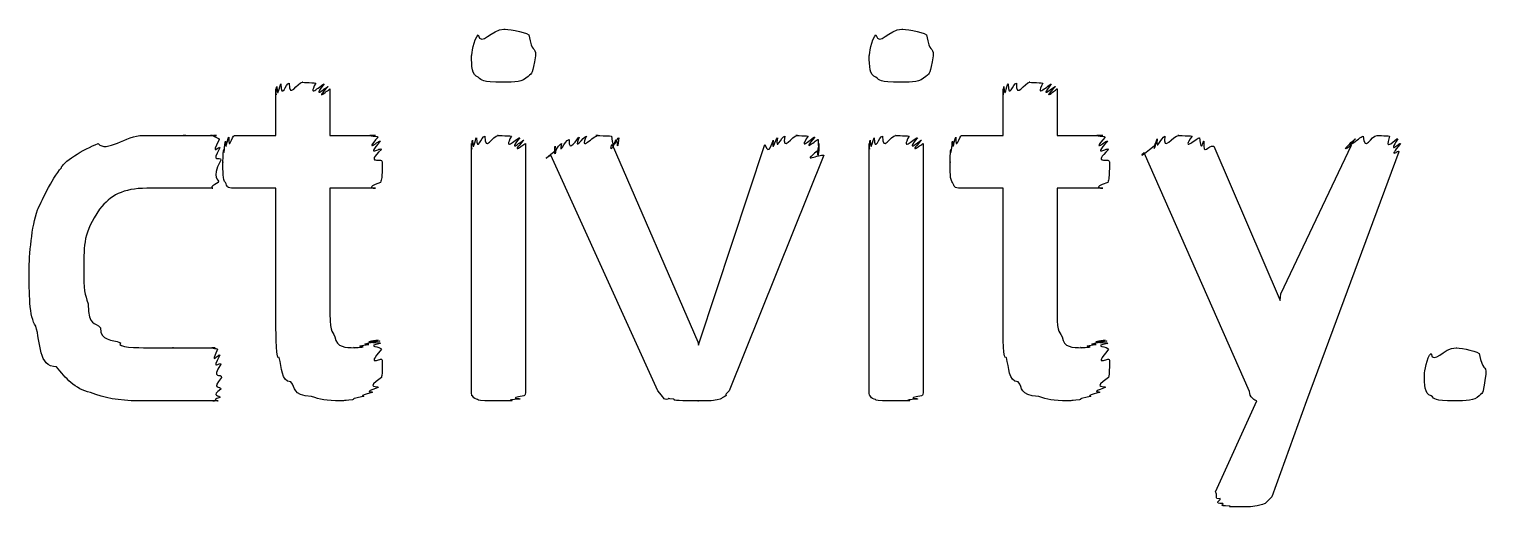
# Model space of a CAD drawing. Header units: millimetres. Extents: x 0 to 216, y 0 to 279.
# Drawn here: x 52.98 to 62.66, y 137.47 to 140.65 of the extents above; entities that cross this region are included whole.
import ezdxf

# ---------------------------------------------------------------- set-up
doc = ezdxf.new("R2010")
doc.units = ezdxf.units.MM
doc.layers.get('0').update_dxf_attribs({"linetype": 'CONTINUOUS'})

msp = doc.modelspace()

# ---------------------------------------------------------------- linework, layer by layer
at = {"color": 0}
for p, q in [((56.3439, 140.47), (56.3439, 140.47)), ((58.9855, 140.47), (58.9855, 140.47)), ((54.6199, 139.941), (54.6199, 140.25)), ((54.9783, 140.25), (54.9783, 139.941)), ((59.4501, 139.941), (59.4501, 140.25)), ((59.8082, 140.25), (59.8082, 139.941)), ((54.3444, 139.941), (54.6199, 139.941)), ((54.9783, 139.941), (55.2813, 139.941)), ((59.1742, 139.941), (59.4501, 139.941)), ((59.8082, 139.941), (60.1116, 139.941)), ((55.9195, 138.232), (55.9195, 139.886)), ((56.2776, 139.886), (56.2776, 138.232)), ((56.8537, 139.881), (57.4216, 138.569)), ((57.4326, 138.569), (57.8679, 139.881)), ((58.2263, 139.886), (58.2263, 139.886)), ((58.5611, 138.232), (58.5611, 139.886)), ((58.9195, 139.886), (58.9195, 138.232)), ((61.0856, 138.238), (60.3857, 139.825)), ((60.8485, 139.869), (61.2895, 138.844)), ((61.2951, 138.888), (61.7636, 139.875)), ((62.078, 139.831), (61.4659, 138.177)), ((57.1571, 138.243), (56.4459, 139.809)), ((58.2595, 139.809), (57.6308, 138.243)), ((54.6199, 139.589), (54.3387, 139.589)), ((54.6199, 138.695), (54.6199, 139.589)), ((55.2813, 139.589), (54.9783, 139.589)), ((54.9783, 139.589), (54.9783, 138.817)), ((59.4501, 139.589), (59.1689, 139.589)), ((59.4501, 138.695), (59.4501, 139.589)), ((60.1116, 139.589), (59.8082, 139.589)), ((59.8082, 139.589), (59.8082, 138.817)), ((61.2895, 138.844), (61.2951, 138.888)), ((57.4216, 138.569), (57.4269, 138.546)), ((57.4269, 138.546), (57.4326, 138.569)), ((55.3254, 138.447), (55.3254, 138.447)), ((60.1557, 138.447), (60.1557, 138.447)), ((54.259, 138.332), (54.259, 138.332)), ((62.6565, 138.354), (62.6565, 138.354)), ((60.8598, 137.571), (61.1353, 138.177)), ((61.4659, 138.177), (61.2345, 137.538))]:
    msp.add_line(p, q, dxfattribs=at)
for points in [[(55.9195, 140.47), (55.9195, 140.477), (55.9333, 140.582), (55.9636, 140.608)], [(55.9636, 140.608), (55.9816, 140.528), (56.0532, 140.647), (56.1344, 140.647)], [(56.1344, 140.647), (56.1428, 140.647), (56.2695, 140.633), (56.2998, 140.608)], [(56.2998, 140.608), (56.3192, 140.481), (56.3439, 140.539), (56.3439, 140.47)], [(58.5611, 140.47), (58.5611, 140.477), (58.5749, 140.582), (58.6052, 140.608)], [(58.6052, 140.608), (58.6232, 140.528), (58.6948, 140.647), (58.776, 140.647)], [(58.776, 140.647), (58.7844, 140.647), (58.9111, 140.633), (58.9414, 140.608)], [(58.9414, 140.608), (58.9608, 140.481), (58.9855, 140.539), (58.9855, 140.47)], [(55.9636, 140.327), (55.9195, 140.341), (55.9195, 140.4), (55.9195, 140.47)], [(56.3439, 140.47), (56.3192, 140.345), (56.3273, 140.357), (56.2942, 140.333)], [(58.6052, 140.327), (58.5611, 140.341), (58.5611, 140.4), (58.5611, 140.47)], [(58.9855, 140.47), (58.9608, 140.345), (58.9689, 140.357), (58.9361, 140.333)], [(56.1287, 140.294), (55.9774, 140.294), (55.9925, 140.305), (55.9636, 140.327)], [(56.2942, 140.333), (56.2571, 140.294), (56.2088, 140.294), (56.1287, 140.294)], [(58.7707, 140.294), (58.619, 140.294), (58.6341, 140.305), (58.6052, 140.327)], [(58.9361, 140.333), (58.8987, 140.294), (58.8504, 140.294), (58.7707, 140.294)], [(54.6199, 140.25), (54.6199, 140.151), (54.6213, 140.258), (54.6255, 140.266)], [(54.6255, 140.266), (54.6308, 140.164), (54.6421, 140.279), (54.653, 140.283)], [(54.653, 140.283), (54.6559, 140.173), (54.6862, 140.288), (54.7081, 140.288)], [(54.7081, 140.288), (54.7038, 140.176), (54.7631, 140.294), (54.7963, 140.294)], [(54.7963, 140.294), (54.7744, 140.294), (54.8626, 140.291), (54.8845, 140.288)], [(54.8845, 140.288), (54.821, 140.173), (54.9286, 140.286), (54.9395, 140.283)], [(54.9395, 140.283), (54.8474, 140.164), (54.9631, 140.273), (54.9674, 140.266)], [(54.9674, 140.266), (54.8584, 140.151), (54.9783, 140.252), (54.9783, 140.25)], [(59.4501, 140.25), (59.4501, 140.151), (59.4512, 140.258), (59.4554, 140.266)], [(59.4554, 140.266), (59.461, 140.164), (59.472, 140.279), (59.4829, 140.283)], [(59.4829, 140.283), (59.4857, 140.173), (59.5161, 140.288), (59.5383, 140.288)], [(59.5383, 140.288), (59.5341, 140.176), (59.5933, 140.294), (59.6265, 140.294)], [(59.6265, 140.294), (59.6043, 140.294), (59.6925, 140.291), (59.7147, 140.288)], [(59.7147, 140.288), (59.6512, 140.173), (59.7588, 140.286), (59.7697, 140.283)], [(59.7697, 140.283), (59.6773, 140.164), (59.793, 140.273), (59.7972, 140.266)], [(59.7972, 140.266), (59.6882, 140.151), (59.8082, 140.252), (59.8082, 140.25)], [(53.4377, 139.886), (53.4942, 139.823), (53.6279, 139.941), (53.7351, 139.941)], [(53.7351, 139.941), (53.7697, 139.941), (53.8357, 139.941), (53.884, 139.941)], [(53.884, 139.941), (53.8688, 139.941), (53.9806, 139.941), (54.0219, 139.941)], [(54.0219, 139.941), (53.9503, 139.941), (54.0992, 139.941), (54.132, 139.941)], [(54.132, 139.941), (54.1334, 139.941), (54.1874, 139.941), (54.1983, 139.941)], [(54.1983, 139.941), (54.1595, 139.941), (54.2216, 139.941), (54.2258, 139.941)], [(54.2258, 139.941), (54.1708, 139.941), (54.2382, 139.931), (54.2424, 139.913)], [(54.2837, 139.902), (54.2851, 139.811), (54.2974, 139.926), (54.3059, 139.93)], [(54.3059, 139.93), (54.3031, 139.823), (54.3292, 139.941), (54.3444, 139.941)], [(55.2813, 139.941), (55.185, 139.941), (55.2937, 139.937), (55.2979, 139.93)], [(55.2979, 139.93), (55.196, 139.811), (55.3103, 139.916), (55.3145, 139.902)], [(55.9248, 139.908), (55.9304, 139.809), (55.9414, 139.92), (55.9523, 139.925)], [(55.9523, 139.925), (55.9551, 139.82), (55.9855, 139.936), (56.0077, 139.936)], [(56.0077, 139.936), (56.0035, 139.823), (56.0627, 139.941), (56.0959, 139.941)], [(56.0959, 139.941), (56.0737, 139.941), (56.1619, 139.938), (56.1841, 139.936)], [(56.1841, 139.936), (56.1206, 139.82), (56.2282, 139.931), (56.2391, 139.925)], [(56.2391, 139.925), (56.1467, 139.809), (56.2624, 139.915), (56.2666, 139.908)], [(56.5672, 139.913), (56.563, 139.811), (56.6222, 139.926), (56.6332, 139.93)], [(56.6332, 139.93), (56.5891, 139.82), (56.6635, 139.936), (56.6829, 139.936)], [(56.6829, 139.936), (56.6289, 139.823), (56.7298, 139.941), (56.7602, 139.941)], [(56.7602, 139.941), (56.6953, 139.941), (56.8262, 139.938), (56.8484, 139.936)], [(56.8484, 139.936), (56.8565, 139.82), (56.8868, 139.931), (56.8978, 139.925)], [(56.8978, 139.925), (56.8784, 139.809), (56.9006, 139.915), (56.8759, 139.908)], [(57.9229, 139.908), (57.912, 139.809), (57.9395, 139.92), (57.9508, 139.925)], [(57.9508, 139.925), (57.9342, 139.82), (57.9783, 139.936), (58.0002, 139.936)], [(58.0002, 139.936), (57.9783, 139.823), (58.0499, 139.941), (58.0831, 139.941)], [(58.0831, 139.941), (58.0401, 139.941), (58.1353, 139.938), (58.1547, 139.936)], [(58.1547, 139.936), (58.0775, 139.82), (58.1875, 139.933), (58.1988, 139.93)], [(58.1988, 139.93), (58.0993, 139.811), (58.2164, 139.92), (58.2207, 139.913)], [(58.5668, 139.908), (58.572, 139.809), (58.5833, 139.92), (58.5943, 139.925)], [(58.5943, 139.925), (58.5971, 139.82), (58.6274, 139.936), (58.6493, 139.936)], [(58.6493, 139.936), (58.6451, 139.823), (58.7043, 139.941), (58.7375, 139.941)], [(58.7375, 139.941), (58.7156, 139.941), (58.8038, 139.938), (58.8257, 139.936)], [(58.8257, 139.936), (58.7622, 139.82), (58.8698, 139.931), (58.8807, 139.925)], [(58.8807, 139.925), (58.7887, 139.809), (58.9044, 139.915), (58.9082, 139.908)], [(59.1136, 139.902), (59.115, 139.811), (59.1273, 139.926), (59.1358, 139.93)], [(59.1358, 139.93), (59.133, 139.823), (59.1591, 139.941), (59.1742, 139.941)], [(60.1116, 139.941), (60.0149, 139.941), (60.1239, 139.937), (60.1278, 139.93)], [(60.1278, 139.93), (60.0258, 139.811), (60.1405, 139.916), (60.1444, 139.902)], [(60.4739, 139.919), (60.4587, 139.816), (60.5014, 139.931), (60.5236, 139.936)], [(60.5236, 139.936), (60.507, 139.823), (60.5801, 139.941), (60.6171, 139.941)], [(60.6171, 139.941), (60.5801, 139.941), (60.6834, 139.938), (60.7053, 139.936)], [(60.7053, 139.936), (60.6242, 139.82), (60.7441, 139.931), (60.755, 139.925)], [(60.755, 139.925), (60.7674, 139.809), (60.7783, 139.913), (60.7826, 139.902)], [(61.7911, 139.919), (61.6892, 139.816), (61.8187, 139.931), (61.8409, 139.936)], [(61.8409, 139.936), (61.8518, 139.823), (61.8931, 139.941), (61.9347, 139.941)], [(61.9347, 139.941), (61.9248, 139.941), (61.995, 139.938), (62.0173, 139.936)], [(62.0173, 139.936), (61.9732, 139.816), (62.0614, 139.926), (62.0723, 139.919)], [(53.195, 139.726), (53.1922, 139.754), (53.3453, 139.853), (53.4377, 139.886)], [(54.2424, 139.913), (54.1775, 139.79), (54.2477, 139.881), (54.2477, 139.858)], [(54.2477, 139.858), (54.1817, 139.746), (54.2533, 139.809), (54.2533, 139.776)], [(54.2671, 139.765), (54.2671, 139.738), (54.2685, 139.825), (54.2727, 139.847)], [(54.2727, 139.847), (54.2742, 139.783), (54.2794, 139.887), (54.2837, 139.902)], [(55.3145, 139.902), (55.2041, 139.783), (55.3201, 139.869), (55.3201, 139.847)], [(55.3201, 139.847), (55.2069, 139.738), (55.3254, 139.798), (55.3254, 139.765)], [(55.9195, 139.886), (55.9195, 139.794), (55.9209, 139.9), (55.9248, 139.908)], [(56.2666, 139.908), (56.158, 139.794), (56.2776, 139.893), (56.2776, 139.886)], [(56.4459, 139.809), (56.3577, 139.75), (56.4815, 139.837), (56.479, 139.847)], [(56.4734, 139.869), (56.4677, 139.783), (56.4871, 139.882), (56.5175, 139.886)], [(56.479, 139.847), (56.4677, 139.772), (56.4734, 139.865), (56.4734, 139.869)], [(56.5175, 139.886), (56.4967, 139.798), (56.534, 139.905), (56.5672, 139.913)], [(56.8759, 139.908), (56.8318, 139.794), (56.8456, 139.892), (56.8537, 139.881)], [(57.8679, 139.881), (57.8968, 139.794), (57.9148, 139.9), (57.9229, 139.908)], [(58.2154, 139.837), (58.0993, 139.746), (58.2291, 139.82), (58.2595, 139.809)], [(58.2207, 139.853), (58.2207, 139.761), (58.2179, 139.843), (58.2154, 139.837)], [(58.2207, 139.913), (58.2235, 139.798), (58.2263, 139.897), (58.2263, 139.886)], [(58.2263, 139.869), (58.2235, 139.772), (58.2235, 139.86), (58.2207, 139.853)], [(58.2263, 139.886), (58.2235, 139.783), (58.2263, 139.876), (58.2263, 139.869)], [(58.5611, 139.886), (58.5611, 139.794), (58.5625, 139.9), (58.5668, 139.908)], [(58.9082, 139.908), (58.7996, 139.794), (58.9195, 139.893), (58.9195, 139.886)], [(59.0973, 139.765), (59.0973, 139.738), (59.0984, 139.825), (59.1026, 139.847)], [(59.1026, 139.847), (59.104, 139.783), (59.1097, 139.887), (59.1136, 139.902)], [(60.1444, 139.902), (60.0343, 139.783), (60.15, 139.869), (60.15, 139.847)], [(60.15, 139.847), (60.0371, 139.738), (60.1557, 139.798), (60.1557, 139.765)], [(60.3857, 139.825), (60.3236, 139.772), (60.4629, 139.871), (60.4629, 139.886)], [(60.4629, 139.886), (60.4407, 139.801), (60.4654, 139.911), (60.4739, 139.919)], [(60.7826, 139.902), (60.7783, 139.79), (60.8115, 139.883), (60.8485, 139.869)], [(61.7636, 139.875), (61.6673, 139.805), (61.7802, 139.915), (61.7911, 139.919)], [(62.0723, 139.919), (61.995, 139.801), (62.0889, 139.9), (62.0889, 139.886)], [(62.0889, 139.886), (61.995, 139.772), (62.0847, 139.853), (62.078, 139.831)], [(53.0352, 139.445), (53.0571, 139.489), (53.129, 139.652), (53.195, 139.726)], [(54.2533, 139.776), (54.1817, 139.644), (54.2477, 139.656), (54.2368, 139.627)], [(54.2837, 139.627), (54.2671, 139.644), (54.2671, 139.701), (54.2671, 139.765)], [(55.3254, 139.765), (55.3254, 139.644), (55.3212, 139.656), (55.3145, 139.627)], [(59.1136, 139.627), (59.0973, 139.644), (59.0973, 139.701), (59.0973, 139.765)], [(60.1557, 139.765), (60.1557, 139.644), (60.1514, 139.656), (60.1444, 139.627)], [(53.7626, 139.589), (53.6004, 139.589), (53.5217, 139.542), (53.4487, 139.451)], [(53.9337, 139.589), (53.8028, 139.589), (53.8289, 139.589), (53.7626, 139.589)], [(54.0551, 139.589), (54.0163, 139.589), (53.9806, 139.589), (53.9337, 139.589)], [(54.1433, 139.589), (54.0854, 139.589), (54.0907, 139.589), (54.0551, 139.589)], [(54.1983, 139.589), (54.1295, 139.589), (54.1651, 139.589), (54.1433, 139.589)], [(54.2368, 139.627), (54.1595, 139.589), (54.2121, 139.589), (54.1983, 139.589)], [(54.3387, 139.589), (54.2918, 139.589), (54.2974, 139.601), (54.2837, 139.627)], [(55.3145, 139.627), (55.1931, 139.589), (55.2951, 139.589), (55.2813, 139.589)], [(59.1689, 139.589), (59.122, 139.589), (59.1273, 139.601), (59.1136, 139.627)], [(60.1444, 139.627), (60.0234, 139.589), (60.1253, 139.589), (60.1116, 139.589)], [(52.9802, 139.037), (52.9802, 139.148), (52.9978, 139.335), (53.0352, 139.445)], [(53.4487, 139.451), (53.3396, 139.287), (53.3439, 139.226), (53.3439, 139.054)], [(53.3439, 139.054), (53.3396, 138.908), (53.352, 138.888), (53.3714, 138.822)], [(53.0243, 138.673), (52.9802, 138.731), (52.9802, 138.901), (52.9802, 139.037)], [(53.3714, 138.822), (53.377, 138.662), (53.4169, 138.707), (53.4539, 138.662)], [(54.9783, 138.817), (54.9755, 138.625), (54.9892, 138.649), (55.0115, 138.602)], [(59.8082, 138.817), (59.8054, 138.625), (59.8191, 138.649), (59.8413, 138.602)], [(53.1619, 138.403), (53.0419, 138.4), (53.0571, 138.566), (53.0243, 138.673)], [(53.4539, 138.662), (53.4501, 138.574), (53.534, 138.585), (53.5862, 138.563)], [(54.6421, 138.464), (54.6199, 138.434), (54.6199, 138.607), (54.6199, 138.695)], [(59.472, 138.464), (59.4501, 138.434), (59.4501, 138.607), (59.4501, 138.695)], [(55.0115, 138.602), (55.0238, 138.53), (55.0803, 138.53), (55.1438, 138.53)], [(55.2372, 138.552), (55.1628, 138.552), (55.2619, 138.564), (55.2704, 138.569)], [(55.2704, 138.569), (55.1822, 138.563), (55.2898, 138.58), (55.2979, 138.58)], [(55.2979, 138.58), (55.1931, 138.563), (55.305, 138.577), (55.3089, 138.574)], [(55.3089, 138.574), (55.2002, 138.559), (55.3145, 138.569), (55.3145, 138.558)], [(59.8413, 138.602), (59.8537, 138.53), (59.9101, 138.53), (59.9736, 138.53)], [(60.0675, 138.552), (59.993, 138.552), (60.0922, 138.564), (60.1003, 138.569)], [(60.1003, 138.569), (60.0121, 138.563), (60.1197, 138.58), (60.1278, 138.58)], [(60.1278, 138.58), (60.0234, 138.563), (60.1349, 138.577), (60.1391, 138.574)], [(60.1391, 138.574), (60.0301, 138.559), (60.1444, 138.569), (60.1444, 138.558)], [(53.5862, 138.563), (53.5563, 138.53), (53.7023, 138.53), (53.7683, 138.53)], [(53.7683, 138.53), (53.8067, 138.53), (53.891, 138.53), (53.939, 138.53)], [(53.939, 138.53), (53.902, 138.53), (54.0286, 138.53), (54.066, 138.53)], [(54.066, 138.53), (54.0935, 138.53), (54.132, 138.53), (54.1542, 138.53)], [(54.1542, 138.53), (54.1405, 138.53), (54.1997, 138.53), (54.2149, 138.53)], [(54.2149, 138.53), (54.1623, 138.53), (54.2272, 138.526), (54.2315, 138.519)], [(54.2315, 138.519), (54.1736, 138.398), (54.2438, 138.498), (54.2477, 138.48)], [(54.2477, 138.48), (54.1817, 138.365), (54.2533, 138.444), (54.2533, 138.42)], [(55.1438, 138.53), (55.1078, 138.53), (55.1836, 138.532), (55.1988, 138.535)], [(55.1988, 138.535), (55.1381, 138.541), (55.2263, 138.548), (55.2372, 138.552)], [(55.3145, 138.558), (55.2041, 138.541), (55.3201, 138.537), (55.3201, 138.519)], [(55.3201, 138.519), (55.2069, 138.387), (55.3254, 138.476), (55.3254, 138.447)], [(59.9736, 138.53), (59.9376, 138.53), (60.0135, 138.532), (60.0287, 138.535)], [(60.0287, 138.535), (59.968, 138.541), (60.0562, 138.548), (60.0675, 138.552)], [(60.1444, 138.558), (60.0343, 138.541), (60.15, 138.537), (60.15, 138.519)], [(60.15, 138.519), (60.0371, 138.387), (60.1557, 138.476), (60.1557, 138.447)], [(62.2487, 138.354), (62.2487, 138.365), (62.2625, 138.47), (62.2928, 138.491)], [(62.2928, 138.491), (62.3066, 138.412), (62.3768, 138.53), (62.4582, 138.53)], [(62.4582, 138.53), (62.4611, 138.53), (62.5821, 138.516), (62.6124, 138.491)], [(62.6124, 138.491), (62.6375, 138.365), (62.6565, 138.423), (62.6565, 138.354)], [(53.388, 138.232), (53.2804, 138.254), (53.2239, 138.329), (53.1619, 138.403)], [(54.2533, 138.42), (54.1845, 138.312), (54.259, 138.365), (54.259, 138.332)], [(54.719, 138.304), (54.653, 138.305), (54.6597, 138.4), (54.6421, 138.464)], [(55.3254, 138.447), (55.3254, 138.31), (55.3226, 138.361), (55.3201, 138.332)], [(59.5492, 138.304), (59.4829, 138.305), (59.49, 138.4), (59.472, 138.464)], [(60.1557, 138.447), (60.1557, 138.31), (60.1528, 138.361), (60.15, 138.332)], [(54.259, 138.332), (54.1845, 138.25), (54.2562, 138.277), (54.2533, 138.254)], [(54.8569, 138.205), (54.7218, 138.217), (54.755, 138.26), (54.719, 138.304)], [(55.3201, 138.332), (55.2002, 138.25), (55.3089, 138.279), (55.2979, 138.266)], [(59.6868, 138.205), (59.5521, 138.217), (59.5849, 138.26), (59.5492, 138.304)], [(60.15, 138.332), (60.0301, 138.25), (60.1391, 138.279), (60.1278, 138.266)], [(62.2928, 138.21), (62.2487, 138.224), (62.2487, 138.283), (62.2487, 138.354)], [(62.6565, 138.354), (62.6375, 138.224), (62.6413, 138.235), (62.6124, 138.21)], [(53.7023, 138.177), (53.5781, 138.177), (53.479, 138.195), (53.388, 138.232)], [(54.2477, 138.199), (54.1775, 138.177), (54.2438, 138.177), (54.2368, 138.177)], [(54.2533, 138.254), (54.1817, 138.206), (54.2505, 138.213), (54.2477, 138.199)], [(55.0499, 138.177), (54.9508, 138.177), (54.912, 138.186), (54.8569, 138.205)], [(55.1272, 138.183), (55.0499, 138.177), (55.0746, 138.177), (55.0499, 138.177)], [(55.1988, 138.205), (55.1007, 138.188), (55.1519, 138.19), (55.1272, 138.183)], [(55.2595, 138.232), (55.1448, 138.202), (55.2207, 138.212), (55.1988, 138.205)], [(55.2979, 138.266), (55.1822, 138.224), (55.2771, 138.243), (55.2595, 138.232)], [(55.9248, 138.21), (55.9195, 138.206), (55.9195, 138.224), (55.9195, 138.232)], [(55.9523, 138.188), (55.9304, 138.191), (55.9319, 138.202), (55.9248, 138.21)], [(56.0077, 138.177), (55.9551, 138.18), (55.9664, 138.184), (55.9523, 138.188)], [(56.2391, 138.188), (56.1206, 138.18), (56.2088, 138.18), (56.1841, 138.177)], [(56.2666, 138.21), (56.1467, 138.191), (56.2529, 138.195), (56.2391, 138.188)], [(56.2776, 138.232), (56.2751, 138.206), (56.2737, 138.217), (56.2666, 138.21)], [(57.223, 138.188), (57.1955, 138.18), (57.1927, 138.202), (57.1571, 138.243)], [(57.2615, 138.188), (57.2135, 138.191), (57.234, 138.195), (57.223, 138.188)], [(57.3222, 138.177), (57.2424, 138.18), (57.2752, 138.184), (57.2615, 138.188)], [(57.5702, 138.188), (57.5374, 138.18), (57.5345, 138.18), (57.5098, 138.177)], [(57.609, 138.21), (57.5702, 138.191), (57.5882, 138.195), (57.5702, 138.188)], [(57.6308, 138.243), (57.5882, 138.206), (57.6199, 138.217), (57.609, 138.21)], [(58.5668, 138.21), (58.5611, 138.206), (58.5611, 138.224), (58.5611, 138.232)], [(58.5943, 138.188), (58.572, 138.191), (58.5735, 138.202), (58.5668, 138.21)], [(58.6493, 138.177), (58.5971, 138.18), (58.608, 138.184), (58.5943, 138.188)], [(58.8807, 138.188), (58.7622, 138.18), (58.8504, 138.18), (58.8257, 138.177)], [(58.9082, 138.21), (58.7887, 138.191), (58.8945, 138.195), (58.8807, 138.188)], [(58.9195, 138.232), (58.9167, 138.206), (58.9153, 138.217), (58.9082, 138.21)], [(59.8798, 138.177), (59.7807, 138.177), (59.7422, 138.186), (59.6868, 138.205)], [(59.9571, 138.183), (59.8798, 138.177), (59.9048, 138.177), (59.8798, 138.177)], [(60.0287, 138.205), (59.9309, 138.188), (59.9817, 138.19), (59.9571, 138.183)], [(60.0893, 138.232), (59.975, 138.202), (60.0509, 138.212), (60.0287, 138.205)], [(60.1278, 138.266), (60.0121, 138.224), (60.1073, 138.243), (60.0893, 138.232)], [(61.1022, 138.199), (61.0941, 138.202), (61.0884, 138.223), (61.0856, 138.238)], [(61.1353, 138.177), (61.1131, 138.18), (61.1131, 138.188), (61.1022, 138.199)], [(62.4473, 138.177), (62.3066, 138.177), (62.3217, 138.188), (62.2928, 138.21)], [(62.6124, 138.21), (62.5796, 138.177), (62.527, 138.177), (62.4473, 138.177)], [(53.8621, 138.177), (53.7517, 138.177), (53.7573, 138.177), (53.7023, 138.177)], [(54.011, 138.177), (53.8579, 138.177), (53.9171, 138.177), (53.8621, 138.177)], [(54.132, 138.177), (54.0674, 138.177), (54.0575, 138.177), (54.011, 138.177)], [(54.2092, 138.177), (54.1376, 138.177), (54.168, 138.177), (54.132, 138.177)], [(54.2368, 138.177), (54.1666, 138.177), (54.223, 138.177), (54.2092, 138.177)], [(56.0959, 138.177), (56.0035, 138.177), (56.0324, 138.177), (56.0077, 138.177)], [(56.1841, 138.177), (56.0737, 138.177), (56.1315, 138.177), (56.0959, 138.177)], [(57.416, 138.177), (57.2946, 138.177), (57.3472, 138.177), (57.3222, 138.177)], [(57.5098, 138.177), (57.3677, 138.177), (57.4516, 138.177), (57.416, 138.177)], [(58.7375, 138.177), (58.6451, 138.177), (58.674, 138.177), (58.6493, 138.177)], [(58.8257, 138.177), (58.7156, 138.177), (58.7735, 138.177), (58.7375, 138.177)], [(60.8926, 137.527), (60.8446, 137.52), (60.8817, 137.553), (60.8598, 137.571)], [(60.9092, 137.494), (60.8446, 137.494), (60.8926, 137.513), (60.8926, 137.527)], [(61.2345, 137.538), (61.1822, 137.494), (61.2069, 137.499), (61.1738, 137.488)], [(60.9533, 137.477), (60.8665, 137.48), (60.9205, 137.487), (60.9092, 137.494)], [(61.0362, 137.472), (60.9064, 137.472), (60.9755, 137.474), (60.9533, 137.477)], [(61.1738, 137.488), (61.1202, 137.472), (61.0979, 137.472), (61.0362, 137.472)]]:
    msp.add_open_spline(points, degree=3, dxfattribs=at)

doc.saveas('drawing.dxf')
